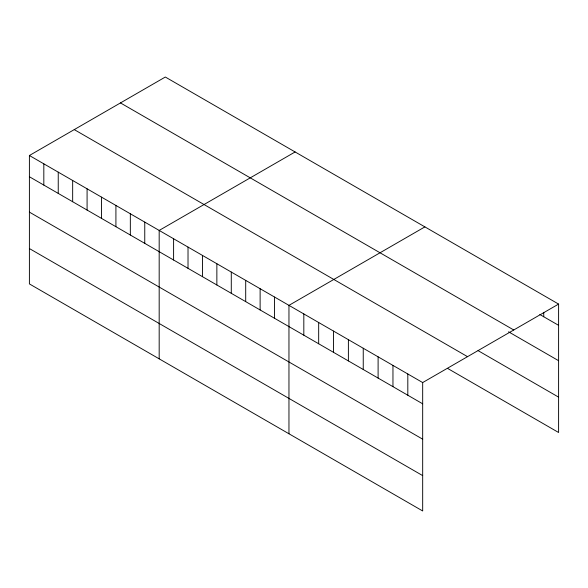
<?xml version="1.0" encoding="UTF-8"?>
<svg xmlns="http://www.w3.org/2000/svg" width="588" height="588" viewBox="0 0 588 588"><rect width="100%" height="100%" fill="white"/><g stroke="black" fill="none" stroke-linecap="round" stroke-linejoin="round"><path stroke-width="0.88" d="M29.4 155.504L422.676 382.56L422.676 510.972L29.4 283.916L29.4 155.504L165.324 77.028L558.6 304.084L558.6 432.496L447.564 368.389M295.11 151.954L159.179 230.43L159.179 358.849M424.889 226.88L288.958 305.356L288.958 433.775M422.676 382.56L558.6 304.084M539.835 314.499L558.6 325.333M120.474 102.922L513.743 329.978M508.554 331.801L558.6 360.701M478.059 350.632L558.6 397.135M74.257 129.603L467.526 356.659M29.4 176.753L422.676 403.809M29.4 212.121L422.676 439.177M29.4 248.555L422.676 475.611M543.746 312.331L543.746 316.756M407.815 373.983L407.815 395.232M392.96 365.405L392.96 386.654M378.106 356.828L378.106 378.077M363.244 348.25L363.244 369.499M348.39 339.673L348.39 360.922M333.536 331.095L333.536 352.344M318.674 322.511L318.674 343.767M303.82 313.933L303.82 335.189M274.545 297.036L274.545 318.284M260.124 288.708L260.124 309.964M245.703 280.38L245.703 301.637M231.282 272.06L231.282 293.309M216.862 263.733L216.862 284.982M202.441 255.405L202.441 276.661M188.02 247.085L188.02 268.334M173.6 238.757L173.6 260.006M144.758 222.102L144.758 243.359M130.338 213.782L130.338 235.031M115.917 205.455L115.917 226.711M101.503 197.127L101.503 218.383M87.083 188.807L87.083 210.056M72.662 180.479L72.662 201.728M58.241 172.152L58.241 193.408M43.821 163.832L43.821 185.08"/></g></svg>
